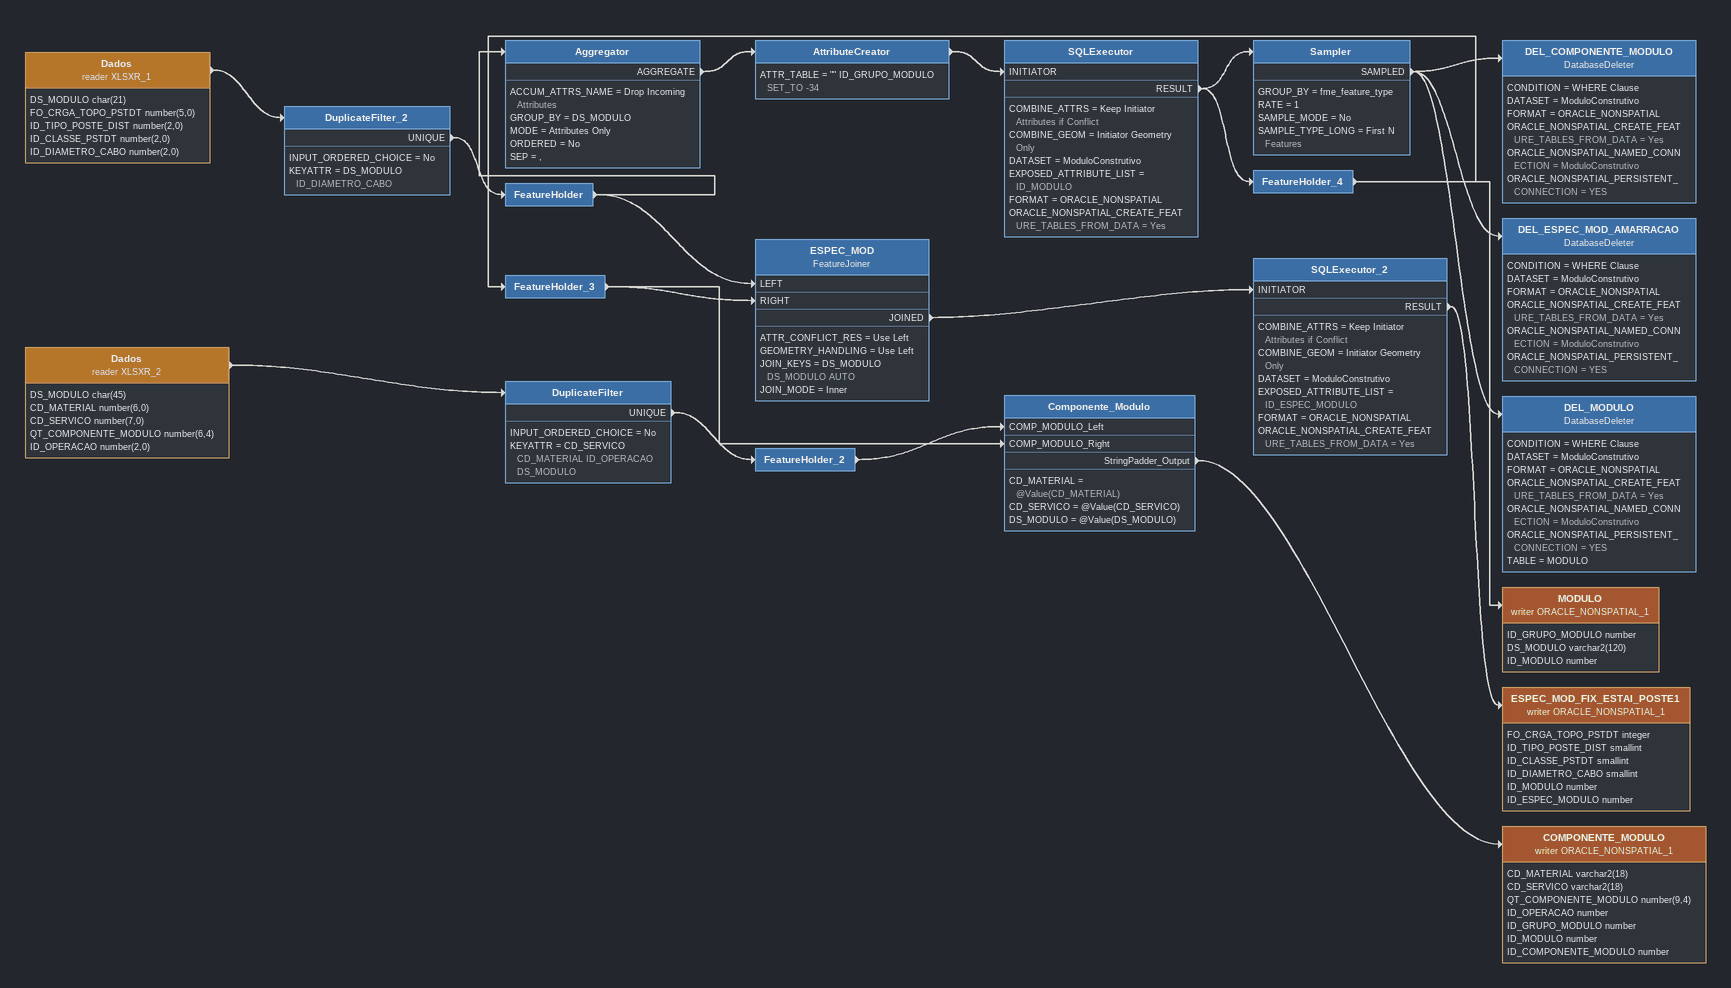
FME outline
Dados (reader XLSXR_1)
    attributes: DS_MODULO char(21), FO_CRGA_TOPO_PSTDT number(5,0), ID_TIPO_POSTE_DIST number(2,0), ID_CLASSE_PSTDT number(2,0), ID_DIAMETRO_CABO number(2,0)
    -> DuplicateFilter_2
DuplicateFilter_2
    INPUT_ORDERED_CHOICE = No
    KEYATTR = DS_MODULO ID_DIAMETRO_CABO
    UNIQUE -> FeatureHolder
FeatureHolder
    -> Aggregator
    -> ESPEC_MOD [LEFT]
Aggregator
    ACCUM_ATTRS_NAME = Drop Incoming Attributes
    GROUP_BY = DS_MODULO
    MODE = Attributes Only
    ORDERED = No
    SEP = ,
    AGGREGATE -> AttributeCreator
AttributeCreator
    ATTR_TABLE = "" ID_GRUPO_MODULO SET_TO -34
    -> SQLExecutor [INITIATOR]
SQLExecutor
    COMBINE_ATTRS = Keep Initiator Attributes if Conflict
    COMBINE_GEOM = Initiator Geometry Only
    DATASET = ModuloConstrutivo
    EXPOSED_ATTRIBUTE_LIST = ID_MODULO
    FORMAT = ORACLE_NONSPATIAL
    ORACLE_NONSPATIAL_CREATE_FEATURE_TABLES_FROM_DATA = Yes
    RESULT -> Sampler
    RESULT -> FeatureHolder_4
Sampler
    GROUP_BY = fme_feature_type
    RATE = 1
    SAMPLE_MODE = No
    SAMPLE_TYPE_LONG = First N Features
    SAMPLED -> DEL_COMPONENTE_MODULO
    SAMPLED -> DEL_ESPEC_MOD_AMARRACAO
    SAMPLED -> DEL_MODULO
DEL_COMPONENTE_MODULO: DatabaseDeleter
    CONDITION = WHERE Clause
    DATASET = ModuloConstrutivo
    FORMAT = ORACLE_NONSPATIAL
    ORACLE_NONSPATIAL_CREATE_FEATURE_TABLES_FROM_DATA = Yes
    ORACLE_NONSPATIAL_NAMED_CONNECTION = ModuloConstrutivo
    ORACLE_NONSPATIAL_PERSISTENT_CONNECTION = YES
DEL_ESPEC_MOD_AMARRACAO: DatabaseDeleter
    CONDITION = WHERE Clause
    DATASET = ModuloConstrutivo
    FORMAT = ORACLE_NONSPATIAL
    ORACLE_NONSPATIAL_CREATE_FEATURE_TABLES_FROM_DATA = Yes
    ORACLE_NONSPATIAL_NAMED_CONNECTION = ModuloConstrutivo
    ORACLE_NONSPATIAL_PERSISTENT_CONNECTION = YES
DEL_MODULO: DatabaseDeleter
    CONDITION = WHERE Clause
    DATASET = ModuloConstrutivo
    FORMAT = ORACLE_NONSPATIAL
    ORACLE_NONSPATIAL_CREATE_FEATURE_TABLES_FROM_DATA = Yes
    ORACLE_NONSPATIAL_NAMED_CONNECTION = ModuloConstrutivo
    ORACLE_NONSPATIAL_PERSISTENT_CONNECTION = YES
    TABLE = MODULO
FeatureHolder_4
    -> MODULO (writer ORACLE_NONSPATIAL_1)
    -> FeatureHolder_3
MODULO (writer ORACLE_NONSPATIAL_1)
    attributes: ID_GRUPO_MODULO number, DS_MODULO varchar2(120), ID_MODULO number
FeatureHolder_3
    -> Componente_Modulo [COMP_MODULO_Right]
    -> ESPEC_MOD [RIGHT]
ESPEC_MOD: FeatureJoiner
    ATTR_CONFLICT_RES = Use Left
    GEOMETRY_HANDLING = Use Left
    JOIN_KEYS = DS_MODULO DS_MODULO AUTO
    JOIN_MODE = Inner
    JOINED -> SQLExecutor_2 [INITIATOR]
SQLExecutor_2
    COMBINE_ATTRS = Keep Initiator Attributes if Conflict
    COMBINE_GEOM = Initiator Geometry Only
    DATASET = ModuloConstrutivo
    EXPOSED_ATTRIBUTE_LIST = ID_ESPEC_MODULO
    FORMAT = ORACLE_NONSPATIAL
    ORACLE_NONSPATIAL_CREATE_FEATURE_TABLES_FROM_DATA = Yes
    RESULT -> ESPEC_MOD_FIX_ESTAI_POSTE1 (writer ORACLE_NONSPATIAL_1)
ESPEC_MOD_FIX_ESTAI_POSTE1 (writer ORACLE_NONSPATIAL_1)
    attributes: FO_CRGA_TOPO_PSTDT integer, ID_TIPO_POSTE_DIST smallint, ID_CLASSE_PSTDT smallint, ID_DIAMETRO_CABO smallint, ID_MODULO number, ID_ESPEC_MODULO number
Dados (reader XLSXR_2)
    attributes: DS_MODULO char(45), CD_MATERIAL number(6,0), CD_SERVICO number(7,0), QT_COMPONENTE_MODULO number(6,4), ID_OPERACAO number(2,0)
    -> DuplicateFilter
DuplicateFilter
    INPUT_ORDERED_CHOICE = No
    KEYATTR = CD_SERVICO CD_MATERIAL ID_OPERACAO DS_MODULO
    UNIQUE -> FeatureHolder_2
FeatureHolder_2
    -> Componente_Modulo [COMP_MODULO_Left]
Componente_Modulo
    CD_MATERIAL = @Value(CD_MATERIAL)
    CD_SERVICO = @Value(CD_SERVICO)
    DS_MODULO = @Value(DS_MODULO)
    StringPadder_Output -> COMPONENTE_MODULO (writer ORACLE_NONSPATIAL_1)
COMPONENTE_MODULO (writer ORACLE_NONSPATIAL_1)
    attributes: CD_MATERIAL varchar2(18), CD_SERVICO varchar2(18), QT_COMPONENTE_MODULO number(9,4), ID_OPERACAO number, ID_GRUPO_MODULO number, ID_MODULO number, ID_COMPONENTE_MODULO number
